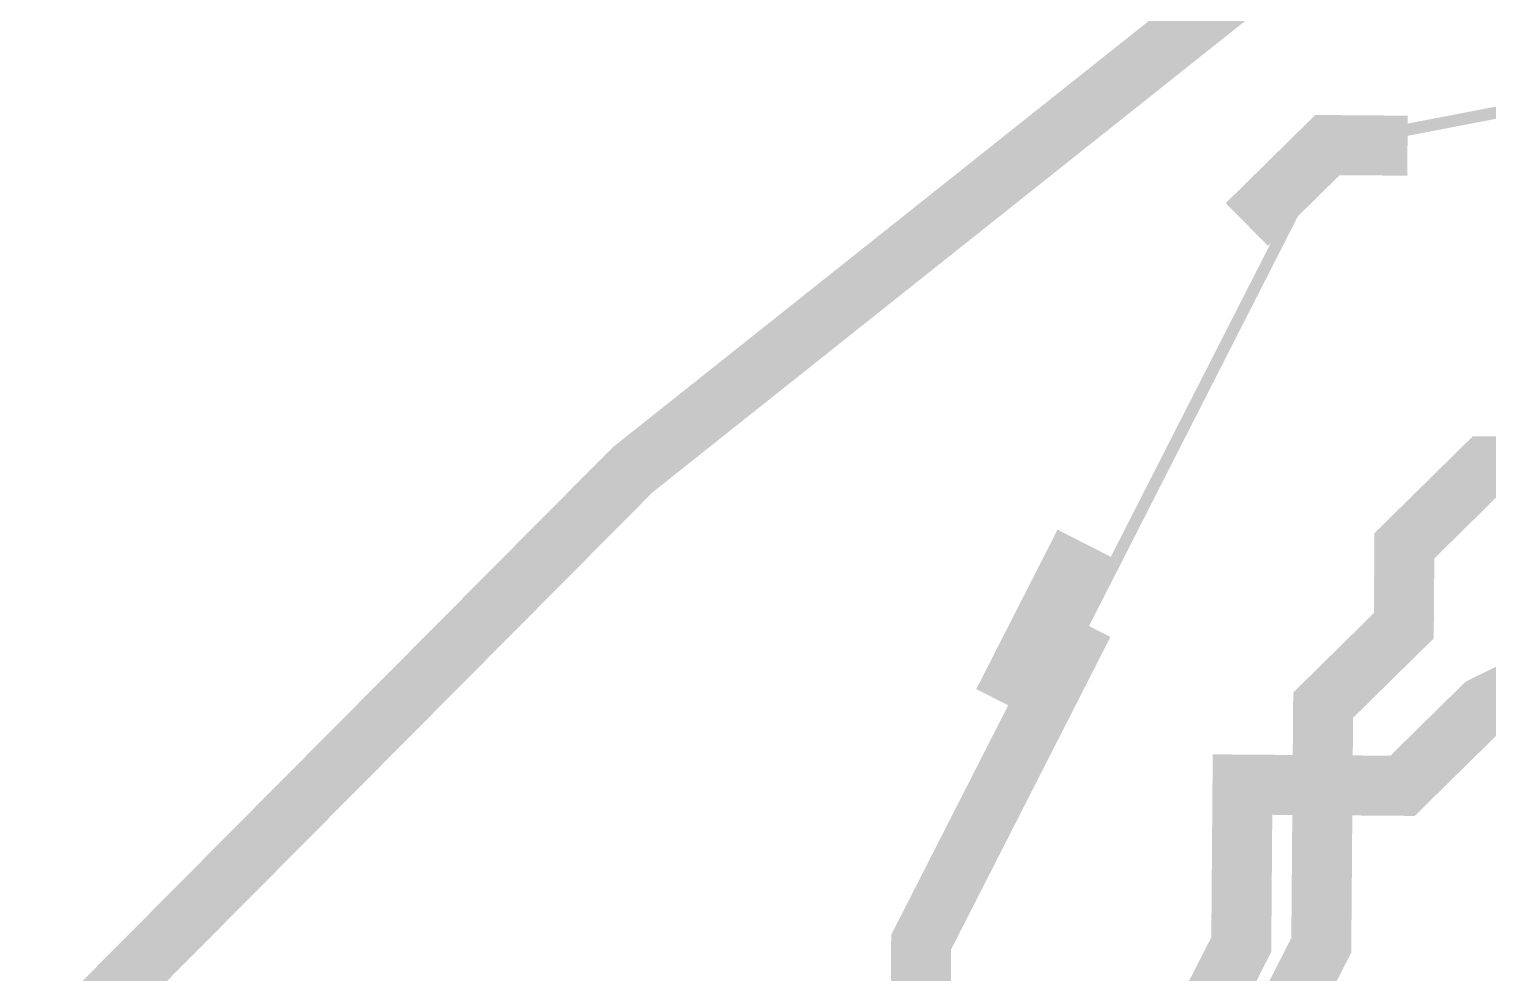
# Model space of a CAD drawing. Header units: metres. Extents: x 326467 to 340077, y 1811030 to 1824953.
# Drawn here: x 327414.8 to 327488.5, y 1813891.3 to 1813939 of the extents above; entities that cross this region are included whole.
import ezdxf

# ---------------------------------------------------------------- set-up
doc = ezdxf.new("R2010")
doc.units = ezdxf.units.M
doc.header["$MEASUREMENT"] = 0
for name, color, linetype in [('CRZ LINE FOR RIVER OR CREEK', 84, 'Continuous'), ('HAZARDS LINE', 1, 'Continuous'), ('HIGH TIDE LINE', 6, 'Continuous'), ('INTERTIDAL ZONE', 5, 'Continuous'), ('NDZ-200M FROM CRZ', 30, 'Continuous'), ('SURVEY PLOT BOUNDARY', 35, 'Continuous'), ('VILLAGE BOUNDARY', 212, 'Continuous')]:
    doc.layers.add(name, color=color, linetype=linetype)

# ---------------------------------------------------------------- blocks, each defined once
blk = doc.blocks.new('16')
at = {"layer": 'INTERTIDAL ZONE'}
h = blk.add_hatch(dxfattribs=at)
h.set_pattern_fill('CROSS', color=256, scale=6.064284, angle=-0.44213)
h.set_pattern_definition([(359.5579, (320150.772, 1810233.3), (38.8042, 38.2099), [19.2541, -57.7623]), (89.5579, (320160.324, 1810223.598), (-38.2099, 38.8042), [19.2541, -57.7623])])
h.paths.add_polyline_path([(327459.397, 1813832.186), (327471.525, 1813832.092), (327471.556, 1813836.135), (327475.598, 1813836.104), (327475.629, 1813840.147), (327479.672, 1813840.116), (327479.797, 1813856.288), (327483.87, 1813860.3), (327479.859, 1813864.374), (327479.953, 1813876.503), (327484.026, 1813880.515), (327484.057, 1813884.558), (327492.173, 1813888.539), (327492.236, 1813896.625), (327496.309, 1813900.637), (327500.383, 1813904.649), (327504.457, 1813908.661), (327524.669, 1813908.505), (327528.68, 1813904.431), (327532.723, 1813904.399), (327532.691, 1813900.356), (327540.776, 1813900.294), (327544.787, 1813896.22), (327548.861, 1813900.231), (327552.904, 1813900.2), (327553.06, 1813920.416), (327557.133, 1813924.428), (327557.164, 1813928.471), (327561.238, 1813932.482), (327565.312, 1813936.494), (327565.374, 1813944.58), (327569.416, 1813944.549), (327569.572, 1813964.765), (327565.561, 1813968.839), (327565.717, 1813989.054), (327561.675, 1813989.085), (327557.632, 1813989.117), (327557.664, 1813993.16), (327553.621, 1813993.191), (327553.684, 1814001.277), (327549.641, 1814001.308), (327549.797, 1814021.524), (327553.871, 1814025.536), (327557.944, 1814029.547), (327558.007, 1814037.634), (327562.049, 1814037.602), (327562.08, 1814041.645), (327566.154, 1814045.657), (327566.185, 1814049.7), (327562.112, 1814045.688), (327553.964, 1814037.665), (327553.933, 1814033.622), (327545.817, 1814029.641), (327541.743, 1814025.629), (327541.712, 1814021.586), (327537.607, 1814013.531), (327537.576, 1814009.488), (327537.545, 1814005.445), (327537.514, 1814001.402), (327545.443, 1813981.124), (327549.454, 1813977.05), (327553.465, 1813972.976), (327553.434, 1813968.932), (327561.488, 1813964.827), (327565.499, 1813960.753), (327565.468, 1813956.71), (327565.405, 1813948.624), (327561.332, 1813944.612), (327561.3, 1813940.569), (327561.269, 1813936.526), (327557.196, 1813932.514), (327553.122, 1813928.502), (327549.048, 1813924.49), (327544.975, 1813920.478), (327540.932, 1813920.509), (327536.859, 1813916.497), (327532.785, 1813912.485), (327528.743, 1813912.517), (327524.731, 1813916.591), (327520.72, 1813920.665), (327516.678, 1813920.696), (327508.562, 1813916.716), (327504.519, 1813916.747), (327496.372, 1813908.723), (327488.256, 1813904.742), (327484.182, 1813900.731), (327480.14, 1813900.762), (327480.109, 1813896.719), (327480.077, 1813892.676), (327475.973, 1813884.621), (327475.91, 1813876.535), (327475.879, 1813872.491), (327471.743, 1813860.393), (327471.712, 1813856.35), (327471.681, 1813852.307), (327467.576, 1813844.252), (327467.544, 1813840.209), (327459.46, 1813840.272), (327451.344, 1813836.291), (327447.301, 1813836.322), (327443.227, 1813832.31), (327439.154, 1813828.298), (327443.165, 1813824.224), (327443.134, 1813820.181), (327447.114, 1813812.064), (327451.125, 1813807.989), (327451.094, 1813803.946), (327451.063, 1813799.903), (327451.032, 1813795.86), (327451, 1813791.817), (327446.896, 1813783.762), (327442.791, 1813775.707), (327438.686, 1813767.652), (327434.643, 1813767.683), (327430.57, 1813763.672), (327422.423, 1813755.648), (327418.349, 1813751.636), (327414.275, 1813747.624), (327414.244, 1813743.581), (327406.097, 1813735.557), (327401.992, 1813727.502), (327397.95, 1813727.533), (327397.918, 1813723.49), (327393.845, 1813719.479), (327385.729, 1813715.498), (327377.613, 1813711.517), (327373.539, 1813707.505), (327369.465, 1813703.493), (327389.678, 1813703.337), (327389.709, 1813707.38), (327393.751, 1813707.349), (327393.782, 1813711.392), (327397.856, 1813715.404), (327401.93, 1813719.416), (327405.972, 1813719.385), (327406.003, 1813723.428), (327410.046, 1813723.397), (327410.077, 1813727.44), (327414.119, 1813727.409), (327418.193, 1813731.421), (327418.224, 1813735.464), (327422.267, 1813735.432), (327422.298, 1813739.476), (327426.34, 1813739.444), (327426.371, 1813743.487), (327430.445, 1813747.499), (327434.519, 1813751.511), (327434.55, 1813755.554), (327438.592, 1813755.523), (327438.624, 1813759.566), (327442.697, 1813763.578), (327442.728, 1813767.621), (327446.771, 1813767.59), (327446.802, 1813771.633), (327450.876, 1813775.645), (327450.938, 1813783.731), (327454.98, 1813783.7), (327455.043, 1813791.786), (327459.085, 1813791.755), (327459.148, 1813799.841), (327463.19, 1813799.81), (327463.346, 1813820.025), (327459.304, 1813820.056)])
at = {"layer": 'CRZ LINE FOR RIVER OR CREEK', "ltscale": 0.1, "const_width": 3.032, "flags": 128}
blk.add_lwpolyline([(327158.853, 1813700.033), (327213.894, 1813712.781), (327272.447, 1813704.242), (327286.564, 1813700.09), (327325.279, 1813740.224), (327348.202, 1813753.032), (327361.035, 1813768.059), (327382.563, 1813798.89), (327397.336, 1813829.636), (327408.012, 1813879.171), (327445.291, 1813916.697), (327486.724, 1813949.659), (327499.51, 1813958.637), (327505.394, 1814014.866), (327509.841, 1814082.482), (327518.206, 1814118.807), (327566.485, 1814162.644), (327591.937, 1814243.581)], dxfattribs=at)
at = {"layer": 'HAZARDS LINE', "lineweight": 18, "const_width": 3.032}
blk.add_lwpolyline([(327471.93, 1813884.652), (327476.035, 1813892.707), (327476.097, 1813900.793), (327480.14, 1813900.762), (327480.171, 1813904.805), (327484.245, 1813908.817), (327484.276, 1813912.86), (327488.349, 1813916.872), (327492.392, 1813916.84)], dxfattribs=at)
at = {"layer": 'HIGH TIDE LINE', "color": 220, "linetype": 'Continuous', "lineweight": 15, "true_color": 0xff00c5, "const_width": 3.032}
blk.add_lwpolyline([(327496.372, 1813908.723), (327488.256, 1813904.742), (327484.182, 1813900.731), (327480.14, 1813900.762), (327480.109, 1813896.719), (327480.077, 1813892.676), (327475.973, 1813884.621), (327475.91, 1813876.535), (327475.879, 1813872.491), (327471.743, 1813860.393), (327471.712, 1813856.35), (327471.681, 1813852.307), (327467.576, 1813844.252), (327467.544, 1813840.209), (327459.46, 1813840.272), (327451.344, 1813836.291), (327447.301, 1813836.322), (327443.227, 1813832.31), (327439.154, 1813828.298), (327443.165, 1813824.224), (327443.134, 1813820.181), (327447.114, 1813812.064)], dxfattribs=at)
at = {"layer": 'INTERTIDAL ZONE', "const_width": 3.032, "flags": 128}
blk.add_lwpolyline([(327496.372, 1813908.723), (327488.256, 1813904.742), (327484.182, 1813900.731), (327480.14, 1813900.762), (327480.109, 1813896.719), (327480.077, 1813892.676), (327475.973, 1813884.621), (327475.91, 1813876.535), (327475.879, 1813872.491), (327471.743, 1813860.393), (327471.712, 1813856.35), (327471.681, 1813852.307), (327467.576, 1813844.252), (327467.544, 1813840.209), (327459.46, 1813840.272), (327451.344, 1813836.291), (327447.301, 1813836.322), (327443.227, 1813832.31), (327439.154, 1813828.298), (327443.165, 1813824.224), (327443.134, 1813820.181), (327447.114, 1813812.064)], dxfattribs=at)
at = {"layer": 'NDZ-200M FROM CRZ', "const_width": 3.032, "flags": 128}
for points in [[(327591.937, 1814243.581), (327566.485, 1814162.644), (327518.206, 1814118.807), (327509.841, 1814082.482), (327505.394, 1814014.866), (327499.51, 1813958.637), (327486.724, 1813949.659), (327445.291, 1813916.697), (327408.012, 1813879.171), (327397.336, 1813829.636), (327382.563, 1813798.89), (327361.035, 1813768.059), (327348.202, 1813753.032), (327325.279, 1813740.224), (327286.564, 1813700.09), (327272.447, 1813704.242), (327213.894, 1813712.781), (327158.853, 1813700.033)], [(327447.114, 1813812.064), (327443.134, 1813820.181), (327443.165, 1813824.224), (327439.154, 1813828.298), (327443.227, 1813832.31), (327447.301, 1813836.322), (327451.344, 1813836.291), (327459.46, 1813840.272), (327467.544, 1813840.209), (327467.576, 1813844.252), (327471.681, 1813852.307), (327471.712, 1813856.35), (327471.743, 1813860.393), (327475.879, 1813872.491), (327475.91, 1813876.535), (327475.973, 1813884.621), (327480.077, 1813892.676), (327480.109, 1813896.719), (327480.14, 1813900.762), (327484.182, 1813900.731), (327488.256, 1813904.742), (327496.372, 1813908.723)]]:
    blk.add_lwpolyline(points, dxfattribs=at)
at = {"layer": 'SURVEY PLOT BOUNDARY', "lineweight": 18, "const_width": 0.606}
blk.add_lwpolyline([(327158.791, 1813644.469), (327243.994, 1813684.245), (327256.059, 1813676.065), (327276.115, 1813655.694), (327292.285, 1813655.569), (327304.506, 1813667.605), (327304.568, 1813675.691), (327406.315, 1813763.859), (327422.735, 1813796.079), (327451.562, 1813864.592), (327463.752, 1813872.585), (327471.837, 1813872.523), (327467.825, 1813876.597), (327459.803, 1813884.745), (327459.865, 1813892.832), (327480.389, 1813933.106), (327520.876, 1813940.881), (327521.251, 1813989.397), (327513.29, 1814005.632), (327513.384, 1814017.761), (327529.928, 1814066.153), (327534.064, 1814078.251), (327522.062, 1814094.517), (327620.297, 1814251.449)], dxfattribs=at)
blk.add_lwpolyline([(327304.568, 1813675.691), (327304.537, 1813671.648), (327269.372, 1813829.609), (327241.792, 1813922.818), (327307.095, 1814003.18), (327352.654, 1814144.344), (327522.062, 1814094.517), (327534.064, 1814078.251), (327529.928, 1814066.153), (327513.384, 1814017.761), (327513.29, 1814005.632), (327521.251, 1813989.397), (327520.876, 1813940.881), (327480.389, 1813933.106), (327459.865, 1813892.832), (327459.803, 1813884.745), (327467.825, 1813876.597), (327471.837, 1813872.523), (327463.752, 1813872.585), (327451.562, 1813864.592), (327422.735, 1813796.079), (327406.315, 1813763.859)], close=True, dxfattribs=at)
at = {"layer": 'VILLAGE BOUNDARY', "lineweight": 50, "const_width": 3.032}
for points in [[(327484.432, 1813933.075), (327480.389, 1813933.106), (327476.316, 1813929.094)], [(327468.106, 1813912.985), (327464.001, 1813904.93)], [(327443.352, 1813848.483), (327451.562, 1813864.592), (327455.636, 1813868.604), (327463.752, 1813872.585), (327471.837, 1813872.523), (327467.825, 1813876.597), (327459.803, 1813884.745), (327459.865, 1813892.832), (327468.075, 1813908.941)]]:
    blk.add_lwpolyline(points, dxfattribs=at)

msp = doc.modelspace()

# ---------------------------------------------------------------- block references
msp.add_blockref('16', (0, 0))

doc.saveas('drawing.dxf')
